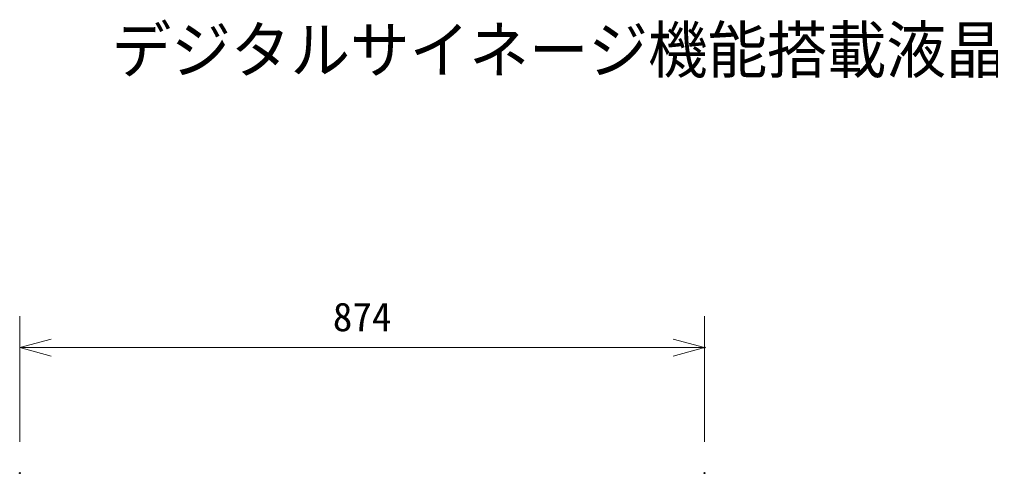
# Model space of a CAD drawing. Units: millimetres, scale not verified. Extents: x -62 to 63, y -57 to 57.
# Drawn here: x -41.4 to 20.6, y 27.8 to 56.7 of the extents above; entities that cross this region are included whole.
import ezdxf
from ezdxf.enums import TextEntityAlignment as Align

# ---------------------------------------------------------------- set-up
doc = ezdxf.new("R2010")
doc.units = ezdxf.units.MM
doc.header["$LTSCALE"] = 0.125
doc.header["$PDMODE"] = 32
doc.header["$PDSIZE"] = 0.0625
doc.layers.add('0-0_0', color=7, linetype='Continuous', lineweight=9)
doc.layers.add('0-5_SUNPO', color=7, linetype='Continuous', lineweight=9)
doc.layers.add('0-1_DEFPOINTS', color=7, linetype='Continuous')
doc.layers.add('0-3_MOJI1', color=7, linetype='Continuous')
doc.styles.add('ＭＳ ゴシック', font='')
doc.styles.get('ＭＳ ゴシック').set_extended_font_data('MS Gothic')

# ---------------------------------------------------------------- blocks, each defined once
blk = doc.blocks.new('_OPEN30')
at = {"layer": '0-0_0'}
blk.add_line((0, 0), (-1, 0), dxfattribs=at)
blk.add_lwpolyline([(-1, 0.26795), (0, 0), (-1, -0.26795)], dxfattribs=at)
blk = doc.blocks.new('D12')
at = {"layer": '0-1_DEFPOINTS'}
for p in [(-1.2389, 39.0461), (-44.9039, 31.0461), (-1.2389, 31.0461)]:
    blk.add_point(p, dxfattribs=at)
at = {"layer": '0-5_SUNPO'}
for p, q in [((-44.9039, 33.0461), (-44.9039, 41.0461)), ((-1.2389, 33.0461), (-1.2389, 41.0461)), ((-42.9039, 39.0461), (-3.2389, 39.0461))]:
    blk.add_line(p, q, dxfattribs=at)
at = {"layer": '0-5_SUNPO', "xscale": 2, "yscale": 2, "rotation": 180}
blk.add_blockref('_OPEN30', (-44.9039, 39.0461), dxfattribs=at)
at = {"layer": '0-5_SUNPO', "xscale": 2, "yscale": 2}
blk.add_blockref('_OPEN30', (-1.2389, 39.0461), dxfattribs=at)
at = {"layer": '0-5_SUNPO', "style": 'ＭＳ ゴシック'}
blk.add_text('874', height=1.833, dxfattribs=at).set_placement((-24.9464, 39.5461), align=Align.BOTTOM_LEFT)

msp = doc.modelspace()

# ---------------------------------------------------------------- block references
at = {"layer": '0-5_SUNPO'}
msp.add_blockref('D12', (3.5809, -3.2409), dxfattribs=at)

# ---------------------------------------------------------------- texts
at = {"layer": '0-3_MOJI1', "style": 'ＭＳ ゴシック', "width": 0.95}
msp.add_text('デジタルサイネージ機能搭載液晶ディスプレイ', height=2.933, dxfattribs=at).set_placement((-35.4705, 52.4522), align=Align.BOTTOM_LEFT)

doc.saveas('drawing.dxf')
